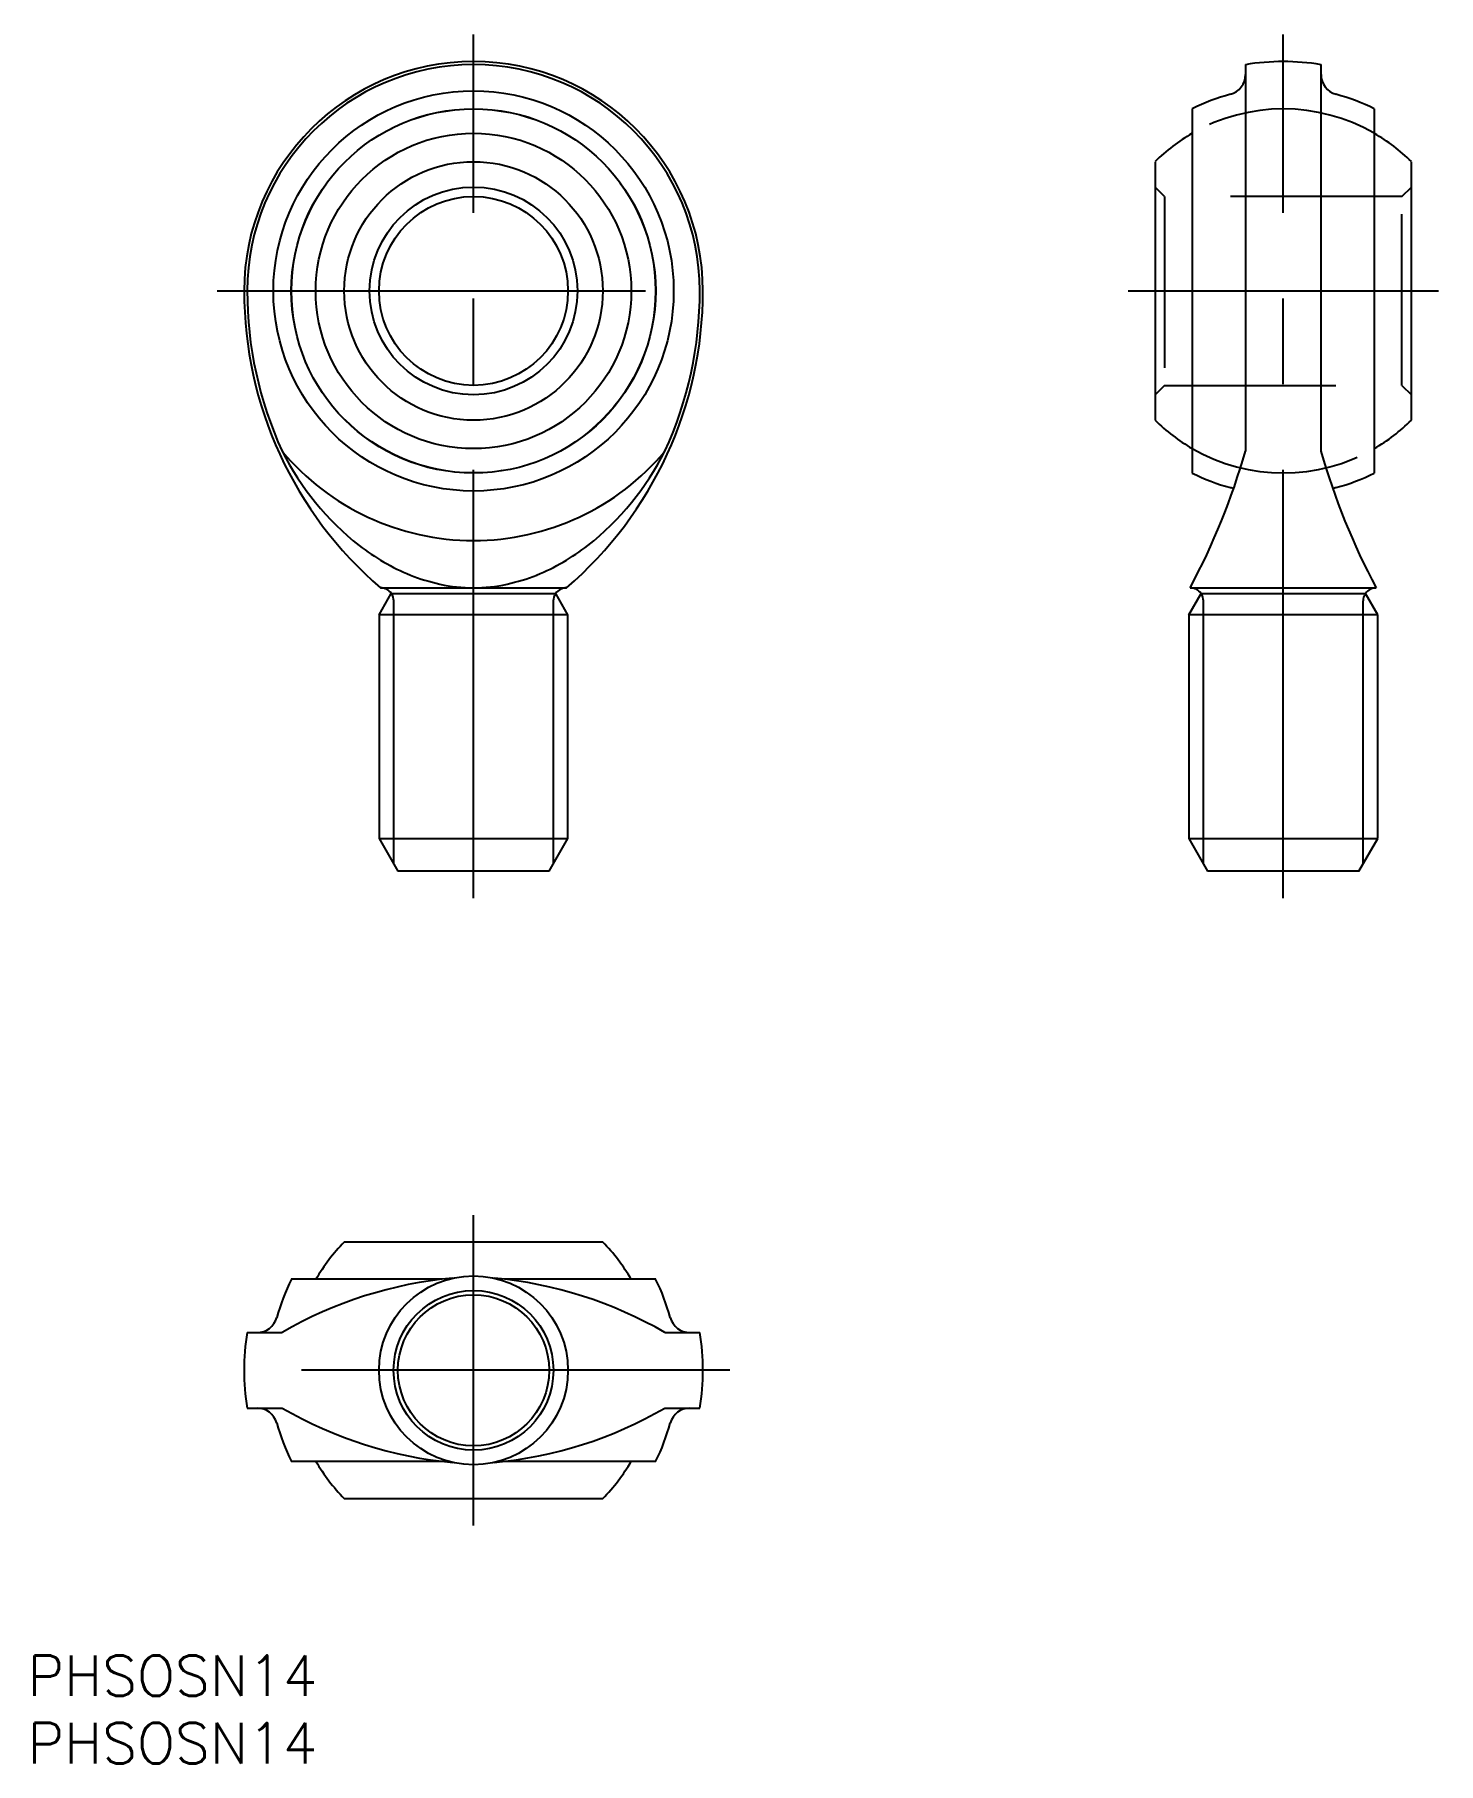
# Model space of a CAD drawing. Extents: x -33 to 72, y -29 to 99.
import ezdxf

# ---------------------------------------------------------------- set-up
doc = ezdxf.new("R2010")
doc.units = 0
doc.linetypes.add('CENTER', pattern=[50.8, 31.75, -6.35, 6.35, -6.35])
doc.linetypes.add('DASHED', pattern=[19.05, 12.7, -6.35])
doc.layers.get('0').update_dxf_attribs({"linetype": 'CONTINUOUS'})
doc.layers.add('CENTER', color=1, linetype='CENTER')
doc.styles.get("Standard").update_dxf_attribs({"font": 'txt.shx', "height": 3, "bigfont": 'bigfont.shx'})

msp = doc.modelspace()

# ---------------------------------------------------------------- linework, layer by layer
at = {"color": 7, "linetype": 'CONTINUOUS'}
for p, q in [((57.2, 96.77), (57.2, 68.12)), ((62.8, 68.12), (62.8, 96.77)), ((53.25, 93.5), (53.25, 66.5)), ((66.75, 93.5), (66.75, 66.5)), ((50.5, 89.58), (50.5, 70.42)), ((69.5, 70.42), (69.5, 89.58)), ((-6.89, 58), (6.89, 58)), ((53.11, 58), (66.89, 58)), ((-7, 56), (-6.09, 57.58)), ((-6.09, 57.58), (6.09, 57.58)), ((7, 56), (6.09, 57.58)), ((53, 56), (53.91, 57.58)), ((53.91, 57.58), (66.09, 57.58)), ((67, 56), (66.09, 57.58)), ((7, 56), (-7, 56)), ((-7, 56), (-7, 39.42)), ((7, 39.42), (7, 56)), ((53, 56), (53, 39.42)), ((67, 56), (53, 56)), ((67, 39.42), (67, 56)), ((-7, 39.42), (7, 39.42)), ((-7, 39.42), (-5.6, 37)), ((5.6, 37), (7, 39.42)), ((53, 39.42), (67, 39.42)), ((53, 39.42), (54.4, 37)), ((65.6, 37), (67, 39.42)), ((5.6, 37), (-5.6, 37)), ((65.6, 37), (54.4, 37)), ((9.58, 9.5), (-9.58, 9.5)), ((-2.32, 6.75), (-13.5, 6.75)), ((13.5, 6.75), (2.3, 6.75)), ((-16.77, 2.8), (-14.18, 2.8)), ((14.18, 2.8), (16.77, 2.8)), ((-16.77, -2.8), (-14.18, -2.8)), ((14.18, -2.8), (16.77, -2.8)), ((-2.3, -6.75), (-13.5, -6.75)), ((13.5, -6.75), (2.32, -6.75)), ((-9.58, -9.5), (9.58, -9.5))]:
    msp.add_line(p, q, dxfattribs=at)
at = {"color": 3, "linetype": 'DASHED'}
for p, q in [((51.2, 87), (50.5, 87.7)), ((68.8, 87), (69.5, 87.7)), ((51.2, 87), (51.2, 73)), ((68.8, 87), (51.2, 87)), ((68.8, 73), (68.8, 87)), ((51.2, 73), (50.5, 72.3)), ((51.2, 73), (68.8, 73)), ((68.8, 73), (69.5, 72.3))]:
    msp.add_line(p, q, dxfattribs=at)
at = {"color": 3, "linetype": 'CONTINUOUS'}
for p, q in [((-5.92, 57.02), (-5.92, 37.55)), ((5.92, 37.55), (5.92, 57.02)), ((54.08, 57.02), (54.08, 37.55)), ((65.92, 37.55), (65.92, 57.02))]:
    msp.add_line(p, q, dxfattribs=at)
at = {"color": 7, "linetype": 'CONTINUOUS'}
for centre, radius in [((0, 80), 14.83), ((0, 80), 13.5), ((0, 80), 11.69), ((0, 80), 9.58), ((0, 80), 7.7), ((0, 80), 7), ((0, 0), 7), ((0, 0), 5.6)]:
    msp.add_circle(centre, radius, dxfattribs=at)
at = {"color": 3, "linetype": 'DASHED'}
msp.add_circle((0, 80), 13.49, dxfattribs=at)
at = {"color": 3, "linetype": 'CONTINUOUS'}
msp.add_circle((0, 0), 5.92, dxfattribs=at)
at = {"color": 7, "linetype": 'CONTINUOUS'}
for centre, radius, start, end in [((0, 80), 17, 0, 180), ((0, 80), 16.77, 0, 180), ((60, 80), 17, 80.5199, 99.4801), ((55.7, 96.03), 1.5, 285.0189, 0), ((64.3, 96.03), 1.5, 180, 254.9811), ((60, 80), 15.09, 105.0189, 116.5651), ((60, 80), 15.09, 63.4349, 74.9811), ((60, 80), 13.49, 120.0123, 134.7459), ((60, 80), 13.49, 45.2541, 59.9877), ((12, 80), 29, 180, 229.3428), ((11.78, 80), 28.55, 179.9902, 204.5783), ((-12, 80), 29, 310.6572, 0), ((-11.78, 80), 28.55, 335.4217, 0.0097), ((60, 80), 13.49, 225.2541, 239.9877), ((60, 80), 13.49, 300.0123, 314.7459), ((0, 80), 18.5, 219.9567, 320.0433), ((4.45, 77.51), 20.86, 206.7581, 231.7503), ((-4.45, 77.51), 20.86, 308.2497, 333.2419), ((8.5, 81.94), 50.62, 331.7806, 344.1605), ((111.31, 81.86), 50.42, 195.8149, 208.244), ((60, 80), 15.09, 243.4349, 254.9811), ((55.7, 63.97), 1.5, 65.4378, 74.9811), ((64.3, 63.97), 1.5, 105.0189, 114.5974), ((60, 80), 15.09, 285.0189, 296.5651), ((1.38, 73.76), 16.01, 232.0621, 247.7635), ((-1.38, 73.76), 16.01, 292.2365, 307.9379), ((-6.89, 57.02), 0.977, 34.5306, 90), ((0.27, 71.19), 13.21, 247.9881, 257.957), ((0.01, 69.99), 11.99, 257.98, 269.9513), ((-0.01, 69.99), 11.99, 270.0487, 282.02), ((-0.27, 71.19), 13.21, 282.043, 292.0119), ((6.89, 57.02), 0.977, 90, 145.4694), ((53.11, 57.02), 0.977, 34.5306, 90), ((66.89, 57.02), 0.977, 90, 145.4694), ((0, 0), 13.49, 135.2541, 149.9877), ((0, 0), 13.49, 30.0123, 44.7459), ((0, 0), 15.09, 153.4349, 164.9811), ((1.24, -23.72), 30.68, 95.1659, 120.1746), ((-1.38, -24.16), 31.13, 60.0075, 84.6539), ((0, 0), 15.09, 15.0189, 26.5651), ((-16.03, 4.3), 1.5, 270, 344.9811), ((16.03, 4.3), 1.5, 195.0189, 270), ((0, 0), 17, 170.5199, 189.4801), ((0, 0), 17, 350.5199, 9.4801), ((-16.03, -4.3), 1.5, 15.0189, 90), ((1.38, 24.16), 31.13, 240.0078, 264.6535), ((-1.24, 23.72), 30.67, 275.1658, 300.1757), ((16.03, -4.3), 1.5, 90, 164.9811), ((0, 0), 15.09, 195.0189, 206.5651), ((0, 0), 15.09, 333.4349, 344.9811), ((0, 0), 13.49, 210.0123, 224.7459), ((0, 0), 13.49, 315.2541, 329.9877)]:
    msp.add_arc(centre, radius, start, end, dxfattribs=at)
at = {"color": 3, "linetype": 'DASHED'}
for start, end in [(59.9877, 120.0123), (239.9877, 300.0123)]:
    msp.add_arc((60, 80), 13.49, start, end, dxfattribs=at)
at = {"color": 3, "linetype": 'CONTINUOUS'}
for centre, start, end in [((-6.89, 57.02), 0, 34.5306), ((6.89, 57.02), 145.4694, 180), ((53.11, 57.02), 0, 34.5306), ((66.89, 57.02), 145.4694, 180)]:
    msp.add_arc(centre, 0.977, start, end, dxfattribs=at)
at = {"layer": 'CENTER', "color": 1, "linetype": 'CENTER'}
for p, q in [((0, 35), (0, 99)), ((60, 35), (60, 99)), ((-19, 80), (19, 80)), ((48.5, 80), (71.5, 80)), ((0, -11.5), (0, 11.5)), ((19, 0), (-19, 0))]:
    msp.add_line(p, q, dxfattribs=at)

# ---------------------------------------------------------------- texts
at = {"color": 7, "linetype": 'CONTINUOUS'}
for p in [(-33.04, -24.13), (-33.04, -29.13)]:
    msp.add_text('PHSOSN14', height=3, dxfattribs=at).set_placement(p)

doc.saveas('drawing.dxf')
